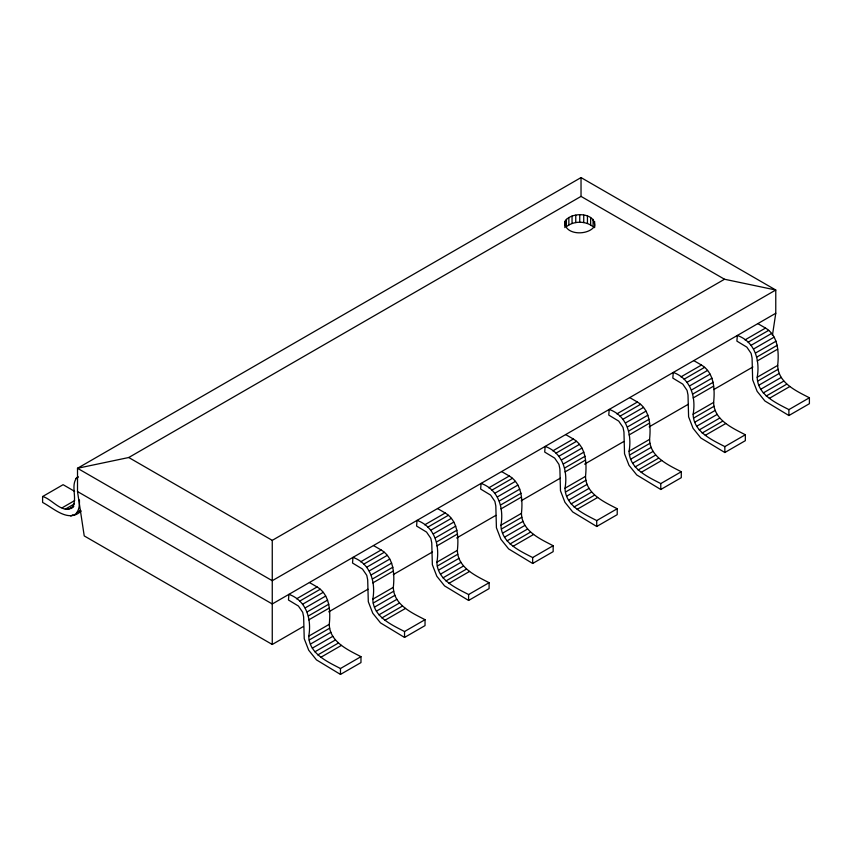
<?xml version="1.0" encoding="UTF-8"?>
<svg xmlns="http://www.w3.org/2000/svg" width="852" height="852" viewBox="0 0 852 852"><rect width="100%" height="100%" fill="white"/><g stroke="black" fill="none" stroke-linecap="round" stroke-linejoin="round"><path stroke-width="1.28" d="M772.413 335.454L775.767 313.27L775.767 290.01L581.032 177.578L77.511 468.28L77.511 491.54L84.231 535.919L272.257 644.474L303.376 626.508M564.865 221.456C563.822 235.376 588.519 236.036 594.621 226.068C595.676 212.148 570.978 211.488 564.865 221.456L564.865 227.622M77.873 476.63C69.608 484.341 77.862 497.632 72.676 506.865C62.91 515.226 51.759 498.612 42.6 496.535L42.6 502.446C54.006 508.325 68.586 523.256 81.196 510.998M74.369 514.938C79.279 511.69 79.598 505.321 79.428 499.986M593.088 219.315L593.088 226.717C585.707 220.732 573.779 220.732 566.41 226.717L566.41 219.315M42.6 496.535L63.101 484.692L74.593 491.327M75.934 478.419L78.214 477.109M128.758 457.513L581.032 196.397L724.519 279.243L775.767 290.01L272.257 580.713L77.511 468.28L128.758 457.513L272.257 540.36L724.519 279.243M62.132 507.813L74.667 500.582M65.284 509.145L74.401 503.894M68.224 509.443L73.911 506.152M70.737 508.665L73.016 507.345M70.78 516.046L73.059 514.725M77.117 512.393L80.535 510.412M775.767 313.27L272.257 603.972L77.511 491.54M296.592 598.796L317.093 586.953C329.852 594.611 330.64 611.14 329.266 624.314C329.596 641.78 347.84 649.863 360.971 656.668L360.971 662.59L340.47 674.422L316.465 659.885L308.712 650.236L304.228 638.702L303.642 616.912L302.705 612.3L298.424 606.038L288.466 600.01L288.913 594.355C306.422 600.553 311.779 619.202 308.765 636.146C309.095 653.612 327.338 661.695 340.47 668.511L360.971 656.668M360.662 561.809L381.153 549.977C393.912 557.623 394.7 574.152 393.326 587.326C393.656 604.792 411.899 612.876 425.031 619.692L425.031 625.602L404.54 637.445L380.524 622.897L372.771 613.248L368.298 601.714L367.702 579.935L366.765 575.313L362.483 569.051L352.526 563.023L352.973 557.368C370.482 563.566 375.849 582.214 372.825 599.158C373.155 616.624 391.398 624.718 404.54 631.524L425.031 619.692M424.722 524.821L445.223 512.989C457.971 520.636 458.759 537.165 457.386 550.339C457.716 567.805 475.959 575.899 489.101 582.704L489.101 588.615L468.6 600.458L444.584 585.91L436.831 576.261L432.358 564.727L431.762 542.948L430.824 538.336L426.543 532.074L416.585 526.046L417.033 520.38C434.541 526.579 439.909 545.227 436.895 562.182C437.214 579.648 455.458 587.731 468.6 594.536L489.101 582.704M488.782 487.834L509.283 476.002C522.031 483.648 522.819 500.177 521.445 513.362C521.775 530.828 540.019 538.911 553.161 545.717L553.161 551.638L532.66 563.47L508.644 548.922L500.891 539.284L496.418 527.739L495.821 505.96L494.884 501.349L490.603 495.087L480.645 489.059L481.092 483.403C498.601 489.602 503.969 508.25 500.955 525.194C501.274 542.66 519.528 550.743 532.66 557.549L553.161 545.717M552.841 450.846L573.343 439.014C586.091 446.672 586.879 463.2 585.516 476.375C585.835 493.84 604.079 501.924 617.221 508.729L617.221 514.651L596.719 526.483L572.704 511.945L564.951 502.297L560.478 490.763L559.892 468.973L558.944 464.361L554.663 458.099L544.705 452.071L545.152 446.416C562.661 452.614 568.028 471.262 565.014 488.207C565.334 505.673 583.588 513.756 596.719 520.572L617.221 508.729M616.901 413.87L637.402 402.027C650.151 409.684 650.939 426.213 649.575 439.387C649.895 456.853 668.149 464.936 681.28 471.742L681.28 477.663L660.779 489.495L636.763 474.958L629.01 465.309L624.537 453.775L623.952 431.985L623.004 427.374L618.722 421.112L608.765 415.084L609.212 409.429C626.731 415.627 632.088 434.275 629.074 451.219C629.404 468.685 647.648 476.779 660.779 483.585L681.28 471.742M680.961 376.882L701.462 365.05C714.21 372.697 714.998 389.226 713.635 402.4C713.955 419.866 732.209 427.949 745.34 434.765L745.34 440.676L724.839 452.518L700.823 437.971L693.07 428.322L688.597 416.788L688.011 395.008L687.063 390.386L682.782 384.124L672.824 378.107L673.272 372.441C690.791 378.639 696.148 397.288 693.134 414.232C693.464 431.698 711.708 439.792 724.839 446.597L745.34 434.765M745.021 339.895L765.522 328.063C778.27 335.709 779.058 352.238 777.695 365.412C778.025 382.878 796.269 390.972 809.4 397.777L809.4 403.699L788.899 415.531L764.894 400.983L757.14 391.345L752.657 379.8L752.071 358.021L751.123 353.41L746.842 347.147L736.884 341.12L737.331 335.454C754.851 341.663 760.208 360.3 757.194 377.255C757.524 394.721 775.767 402.804 788.899 409.61L809.4 397.777M299.744 601.086L320.245 589.254M363.804 564.109L384.305 552.266M427.864 527.122L448.365 515.29M491.934 490.134L512.425 478.302M555.994 453.147L576.495 441.315M620.054 416.159L640.555 404.327M684.113 379.183L704.615 367.34M748.173 342.195L768.674 330.363M302.684 604.185L323.185 592.353M366.743 567.208L387.245 555.366M430.803 530.221L451.304 518.378M494.863 493.233L515.364 481.401M558.923 456.246L579.424 444.414M622.982 419.259L643.484 407.426M687.053 382.282L707.543 370.439M751.113 345.294L771.603 333.462M305.208 607.881L325.698 596.038M369.267 570.893L389.769 559.061M433.327 533.906L453.828 522.074M497.387 496.918L517.888 485.086M561.447 459.942L581.948 448.099M625.506 422.954L646.008 411.122M689.566 385.967L710.067 374.135M753.626 348.979L774.127 337.147M307.135 611.906L327.637 600.074M371.195 574.919L391.696 563.087M435.255 537.932L455.756 526.099M499.325 500.955L519.816 489.112M563.385 463.967L583.876 452.124M627.445 426.98L647.946 415.148M691.504 389.992L712.006 378.16M755.564 353.005L776.066 341.173M308.349 615.996L328.851 604.164M372.42 579.009L392.91 567.176M436.48 542.032L456.97 530.189M500.539 505.044L521.041 493.202M564.599 468.057L585.1 456.225M628.659 431.069L649.16 419.237M692.719 394.082L713.22 382.25M756.778 357.105L777.28 345.262M308.765 619.873L329.266 608.04M372.825 582.885L393.326 571.053M436.895 545.908L457.386 534.066M500.955 508.921L521.445 497.078M565.014 471.933L585.516 460.101M629.074 434.946L649.575 423.114M693.134 397.959L713.635 386.126M757.194 360.982L777.695 349.139M328.734 611.864L367.926 589.233M393.283 574.599L432.475 551.968M456.683 537.995L495.864 515.364M521.222 500.731L560.414 478.1M584.621 464.127L623.813 441.496M649.171 426.863L688.363 404.231M713.72 389.588L752.912 366.967M308.765 636.146L329.266 624.314M372.825 599.158L393.326 587.326M436.895 562.182L457.386 550.339M500.955 525.194L521.445 513.362M565.014 488.207L585.516 476.375M629.074 451.219L649.575 439.387M693.134 414.232L713.635 402.4M757.194 377.255L777.695 365.412M309.18 640.022L329.681 628.19M373.24 603.035L393.741 591.203M437.31 566.058L457.801 554.215M501.37 529.071L521.861 517.239M565.43 492.083L585.931 480.251M629.49 455.096L649.991 443.264M693.549 418.119L714.051 406.276M757.609 381.132L778.11 369.289M310.394 644.112L330.895 632.28M374.465 607.135L394.955 595.292M438.524 570.148L459.026 558.316M502.584 533.16L523.085 521.328M566.644 496.173L587.145 484.341M630.704 459.196L651.205 447.353M694.763 422.209L715.265 410.366M758.823 385.221L779.324 373.389M312.333 648.148L332.834 636.306M376.392 611.161L396.894 599.329M440.452 574.173L460.953 562.341M504.512 537.186L525.013 525.354M568.582 500.199L589.073 488.366M632.642 463.222L653.133 451.379M696.702 426.234L717.203 414.402M760.761 389.247L781.263 377.415M314.857 651.833L335.358 640.001M378.916 614.846L399.418 603.014M442.976 577.858L463.477 566.026M507.036 540.882L527.537 529.039M571.096 503.894L591.597 492.062M635.155 466.907L655.657 455.075M699.215 429.919L719.716 418.087M763.275 392.932L783.776 381.1M317.785 654.932L338.287 643.1M381.856 617.945L402.346 606.113M445.915 580.957L466.406 569.125M509.975 543.981L530.476 532.138M574.035 506.993L594.536 495.161M638.095 470.006L658.596 458.174M702.154 433.018L722.656 421.186M766.214 396.031L786.716 384.199M320.938 657.233L341.439 645.39M384.998 620.245L405.499 608.413M449.057 583.258L469.558 571.426M513.128 546.27L533.618 534.438M577.187 509.294L597.678 497.451M641.247 472.306L661.748 460.463M705.307 435.319L725.808 423.487M769.367 398.331L789.868 386.499M757.833 323.622L765.522 328.063M693.773 360.609L701.462 365.05M629.713 397.596L637.402 402.027M565.653 434.573L573.343 439.014M501.594 471.561L509.283 476.002M437.534 508.548L445.223 512.989M373.474 545.536L381.153 549.977M309.414 582.523L317.093 586.953M788.899 409.61L788.899 415.531M724.839 446.597L724.839 452.518M660.779 483.585L660.779 489.495M596.719 520.572L596.719 526.483M594.621 221.456L594.621 227.622M590.638 217.473L590.638 224.875M587.443 216.057L587.443 223.458M583.737 215.173L583.737 222.574M581.032 177.578L581.032 196.397M579.743 214.874L579.743 222.265M575.76 215.173L575.76 222.574M572.043 216.057L572.043 223.458M568.859 217.473L568.859 224.875M532.66 557.549L532.66 563.47M468.6 594.536L468.6 600.458M404.54 631.524L404.54 637.445M340.47 668.511L340.47 674.422M272.257 540.36L272.257 644.474"/></g></svg>
